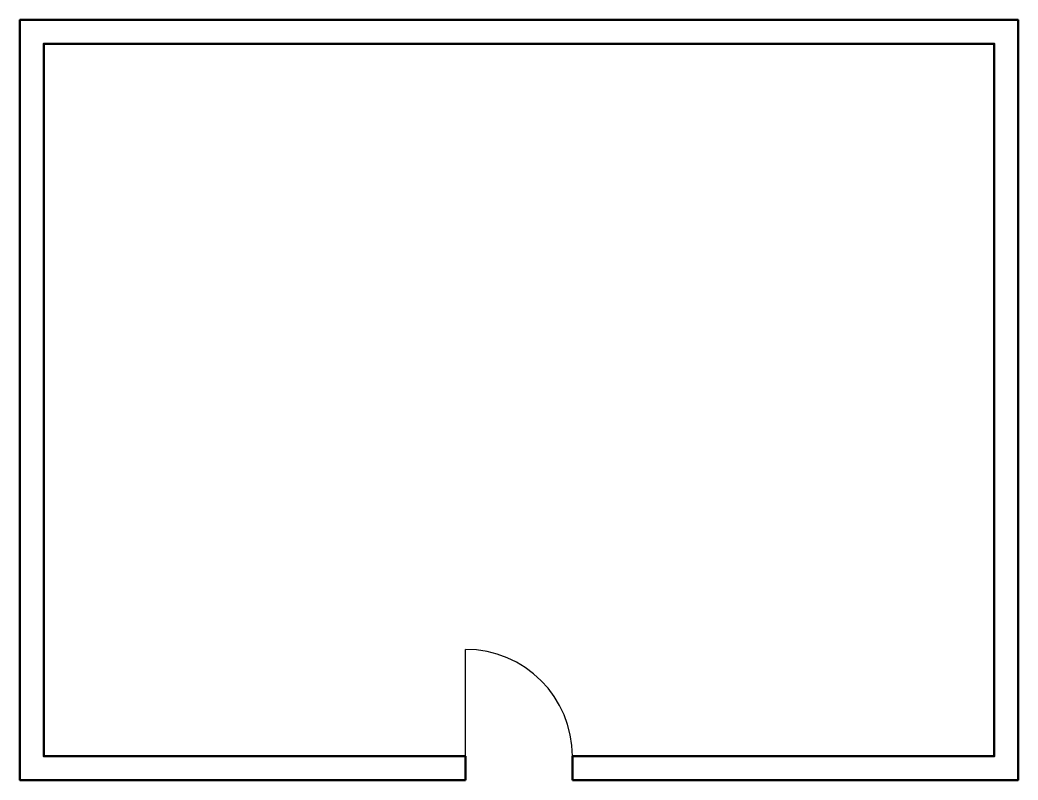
# Model space of a CAD drawing. Header units: millimetres. Extents: x -200 to 8200, y -200 to 6200.
import ezdxf

# ---------------------------------------------------------------- set-up
doc = ezdxf.new("R2010")
doc.units = ezdxf.units.MM
doc.layers.add('A-DOOR', color=4, linetype='Continuous', lineweight=25)
doc.layers.add('A-WALL', color=7, linetype='Continuous', lineweight=50)

msp = doc.modelspace()

# ---------------------------------------------------------------- linework, layer by layer
at = {"layer": 'A-DOOR'}
msp.add_line((3550, 0), (3550, 900), dxfattribs=at)
msp.add_arc((3550, 0), 900, 0, 90, dxfattribs=at)
at = {"layer": 'A-WALL'}
for p, q in [((3550, -200), (3550, 0)), ((4450, -200), (4450, 0))]:
    msp.add_line(p, q, dxfattribs=at)
for points in [[(3550, -200), (-200, -200), (-200, 6200), (8200, 6200), (8200, -200), (4450, -200)], [(3550, 0), (0, 0), (0, 6000), (8000, 6000), (8000, 0), (4450, 0)]]:
    msp.add_lwpolyline(points, dxfattribs=at)

doc.saveas('drawing.dxf')
